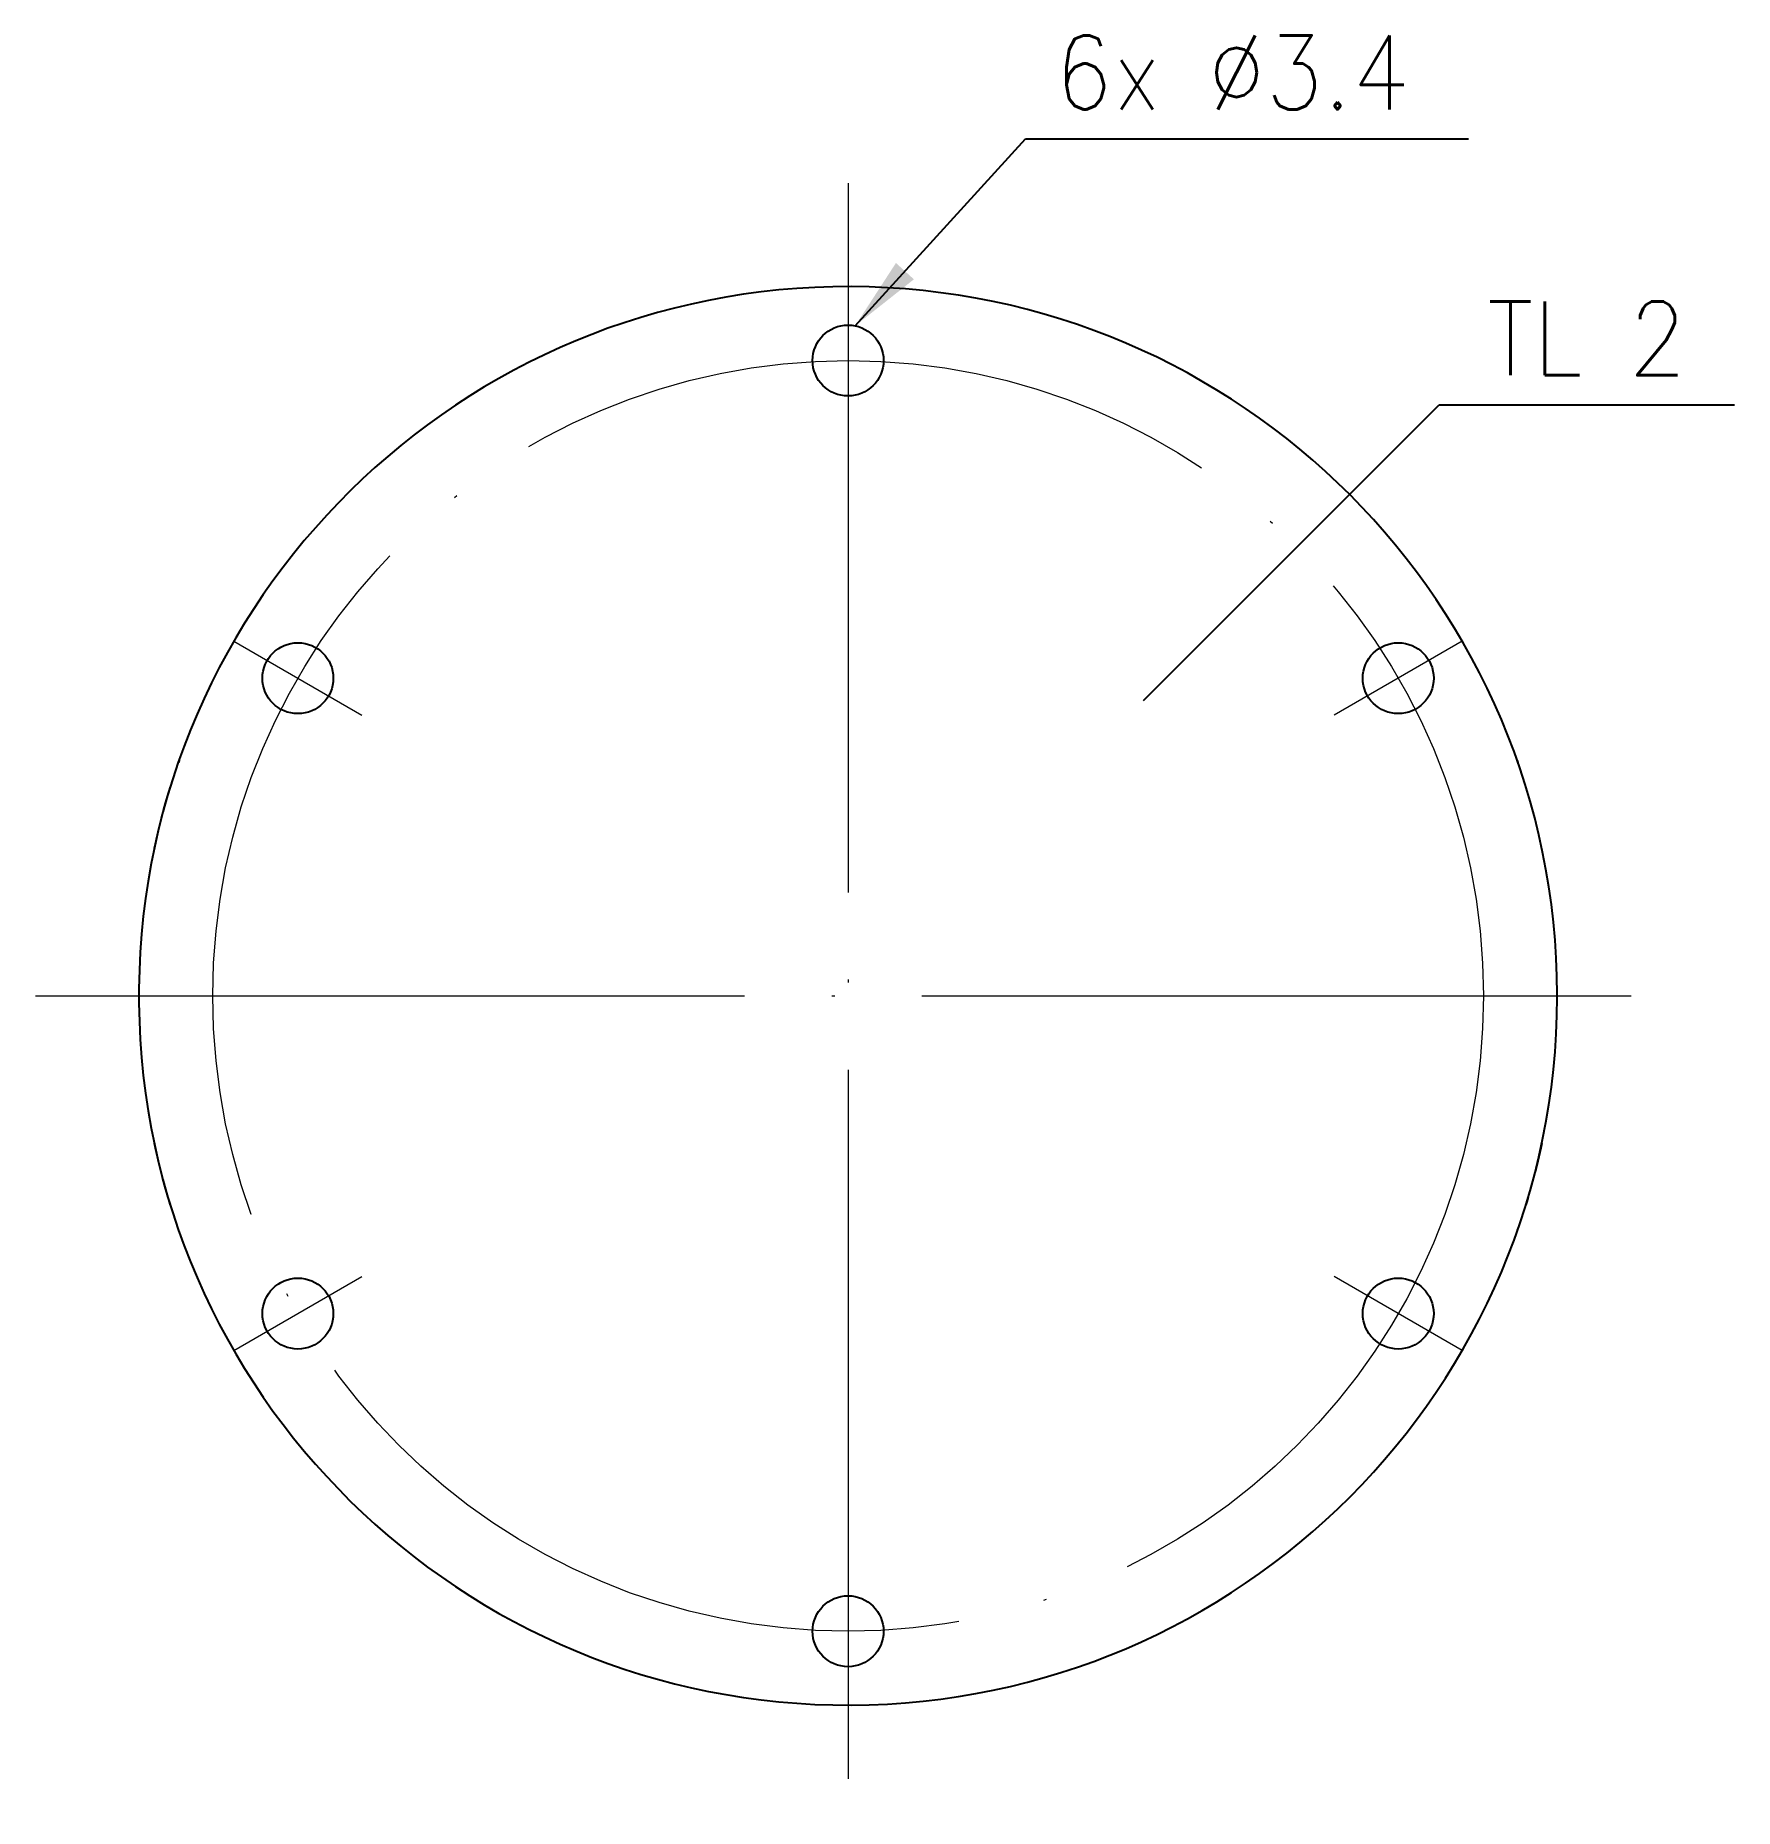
# Model space of a CAD drawing. Header units: millimetres. Extents: x -27.5 to 30, y -27.5 to 32.5.
import ezdxf
from ezdxf.enums import TextEntityAlignment as Align

# ---------------------------------------------------------------- set-up
doc = ezdxf.new("R2010")
doc.units = ezdxf.units.MM
doc.linetypes.add('ACAD_ISO04W100', pattern=[30, 24, -2.95, 0.1, -2.95])
doc.layers.get('0').update_dxf_attribs({"lineweight": 25, "true_color": 0xffffff})
doc.layers.add('axes', color=252, linetype='ACAD_ISO04W100', lineweight=18, true_color=0xa0a0a4)
doc.layers.add('dimensions', color=7, linetype='Continuous', lineweight=13, true_color=0x000000)
doc.styles.get("Standard").update_dxf_attribs({"font": ''})
doc.styles.add('textstyle0', font='')
doc.styles.add('textstyle1', font='')
doc.styles.get('Standard').set_extended_font_data('txt')
doc.styles.get('textstyle0').set_extended_font_data('Standard')
doc.styles.get('textstyle1').set_extended_font_data('Standard')
doc.dimstyles.get("Standard").update_dxf_attribs({"dimtxt": 2.5, "dimasz": 2.5, "dimexe": 1.25, "dimexo": 0.625, "dimtad": 1, "dimtxsty": 'Standard', "dimcen": 2.5, "dimadec": 0, "dimazin": 0, "dimtfac": 1, "dimtmove": 0, "dimatfit": 3, "dimfxl": 1, "dimarcsym": 0})

# ---------------------------------------------------------------- blocks, each defined once
blk = doc.blocks.new('Ortho1')
at = {"color": 0, "linetype": 'BYBLOCK'}
for p, q in [((0.05, 23.9999), (-0.05, 23.9999)), ((-0.25, -23.9987), (0.25, -23.9987))]:
    blk.add_line(p, q, dxfattribs=at)
for centre in [(-10.75, 18.6195), (10.75, 18.6195), (-21.5, 0), (21.5, 0), (-10.75, -18.6195), (10.75, -18.6195)]:
    blk.add_circle(centre, 1.2, dxfattribs=at)
for start, end in [(90.1194, -90.5968), (-89.4032, 89.8806)]:
    blk.add_arc((0, 0), 24, start, end, dxfattribs=at)
for points, degree in [([(4.99375, 23.4747), (5.82583, 23.2979), (6.53379, 23.1003), (7.06665, 22.9361)], 3), ([(7.92217, 22.6548), (7.90174, 22.6619)], 1), ([(8, 22.6274), (7.99918, 22.6277), (7.99068, 22.6307)], 2), ([(-7.99014, -22.6309), (-7.99912, -22.6277), (-8, -22.6274)], 2), ([(-7.90174, -22.6619), (-7.90896, -22.6594)], 1), ([(-4.99375, -23.4747), (-5.82583, -23.2979), (-6.53379, -23.1003), (-7.06665, -22.9361)], 3), ([(7.06665, -22.9361), (6.53379, -23.1003), (5.82583, -23.2979), (4.99375, -23.4747)], 3)]:
    blk.add_open_spline(points, degree=degree, dxfattribs=at)
for points, knots in [([(-8, 22.6274), (-7.99865, 22.6279), (-7.97961, 22.6346), (-7.96261, 22.6406), (-7.94376, 22.6472), (-7.92347, 22.6543), (-7.90174, 22.6619)], [0.500128, 0.500128, 0.500128, 0.500128, 0.745858, 0.745858, 0.745858, 1, 1, 1, 1]), ([(-8, -22.6274), (-7.99854, -22.6279), (-7.9788, -22.6349), (-7.96129, -22.6411), (-7.94279, -22.6476), (-7.92294, -22.6545), (-7.90174, -22.6619)], [0.499869, 0.499869, 0.499869, 0.499869, 0.751745, 0.751745, 0.751745, 1, 1, 1, 1])]:
    blk.add_open_spline(points, degree=3, knots=knots, dxfattribs=at)

msp = doc.modelspace()

# ---------------------------------------------------------------- linework, layer by layer
at = {"layer": 'axes'}
for p, q in [((0, 27.5), (0, -27.5)), ((-20.785, 12), (-16.454, 9.5)), ((20.785, 12), (16.454, 9.5)), ((-27.5, 0), (27.5, 0)), ((-20.785, -12), (-16.454, -9.5)), ((20.785, -12), (16.454, -9.5))]:
    msp.add_line(p, q, dxfattribs=at)
msp.add_circle((0, 0), 21.5, dxfattribs=at)

# ---------------------------------------------------------------- block references
at = {"rotation": -90.0000026563}
msp.add_blockref('Ortho1', (0, 0), dxfattribs=at)

# ---------------------------------------------------------------- texts
at = {"layer": 'dimensions'}
for s, style, p in [('6x Ø3.4', 'textstyle0', (13, 30)), ('TL 2', 'textstyle1', (25, 21))]:
    msp.add_text(s, height=2.5, dxfattribs=dict(at, style=style)).set_placement(p, align=Align.CENTER)

# ---------------------------------------------------------------- leaders
msp.add_leader([(0.241, 22.676), (6, 29), (21, 29)], dimstyle='Standard', dxfattribs=at)
at = {"layer": 'dimensions', "has_arrowhead": 0}
msp.add_leader([(10, 10), (20, 20), (30, 20)], dimstyle='Standard', dxfattribs=at)

doc.saveas('drawing.dxf')
